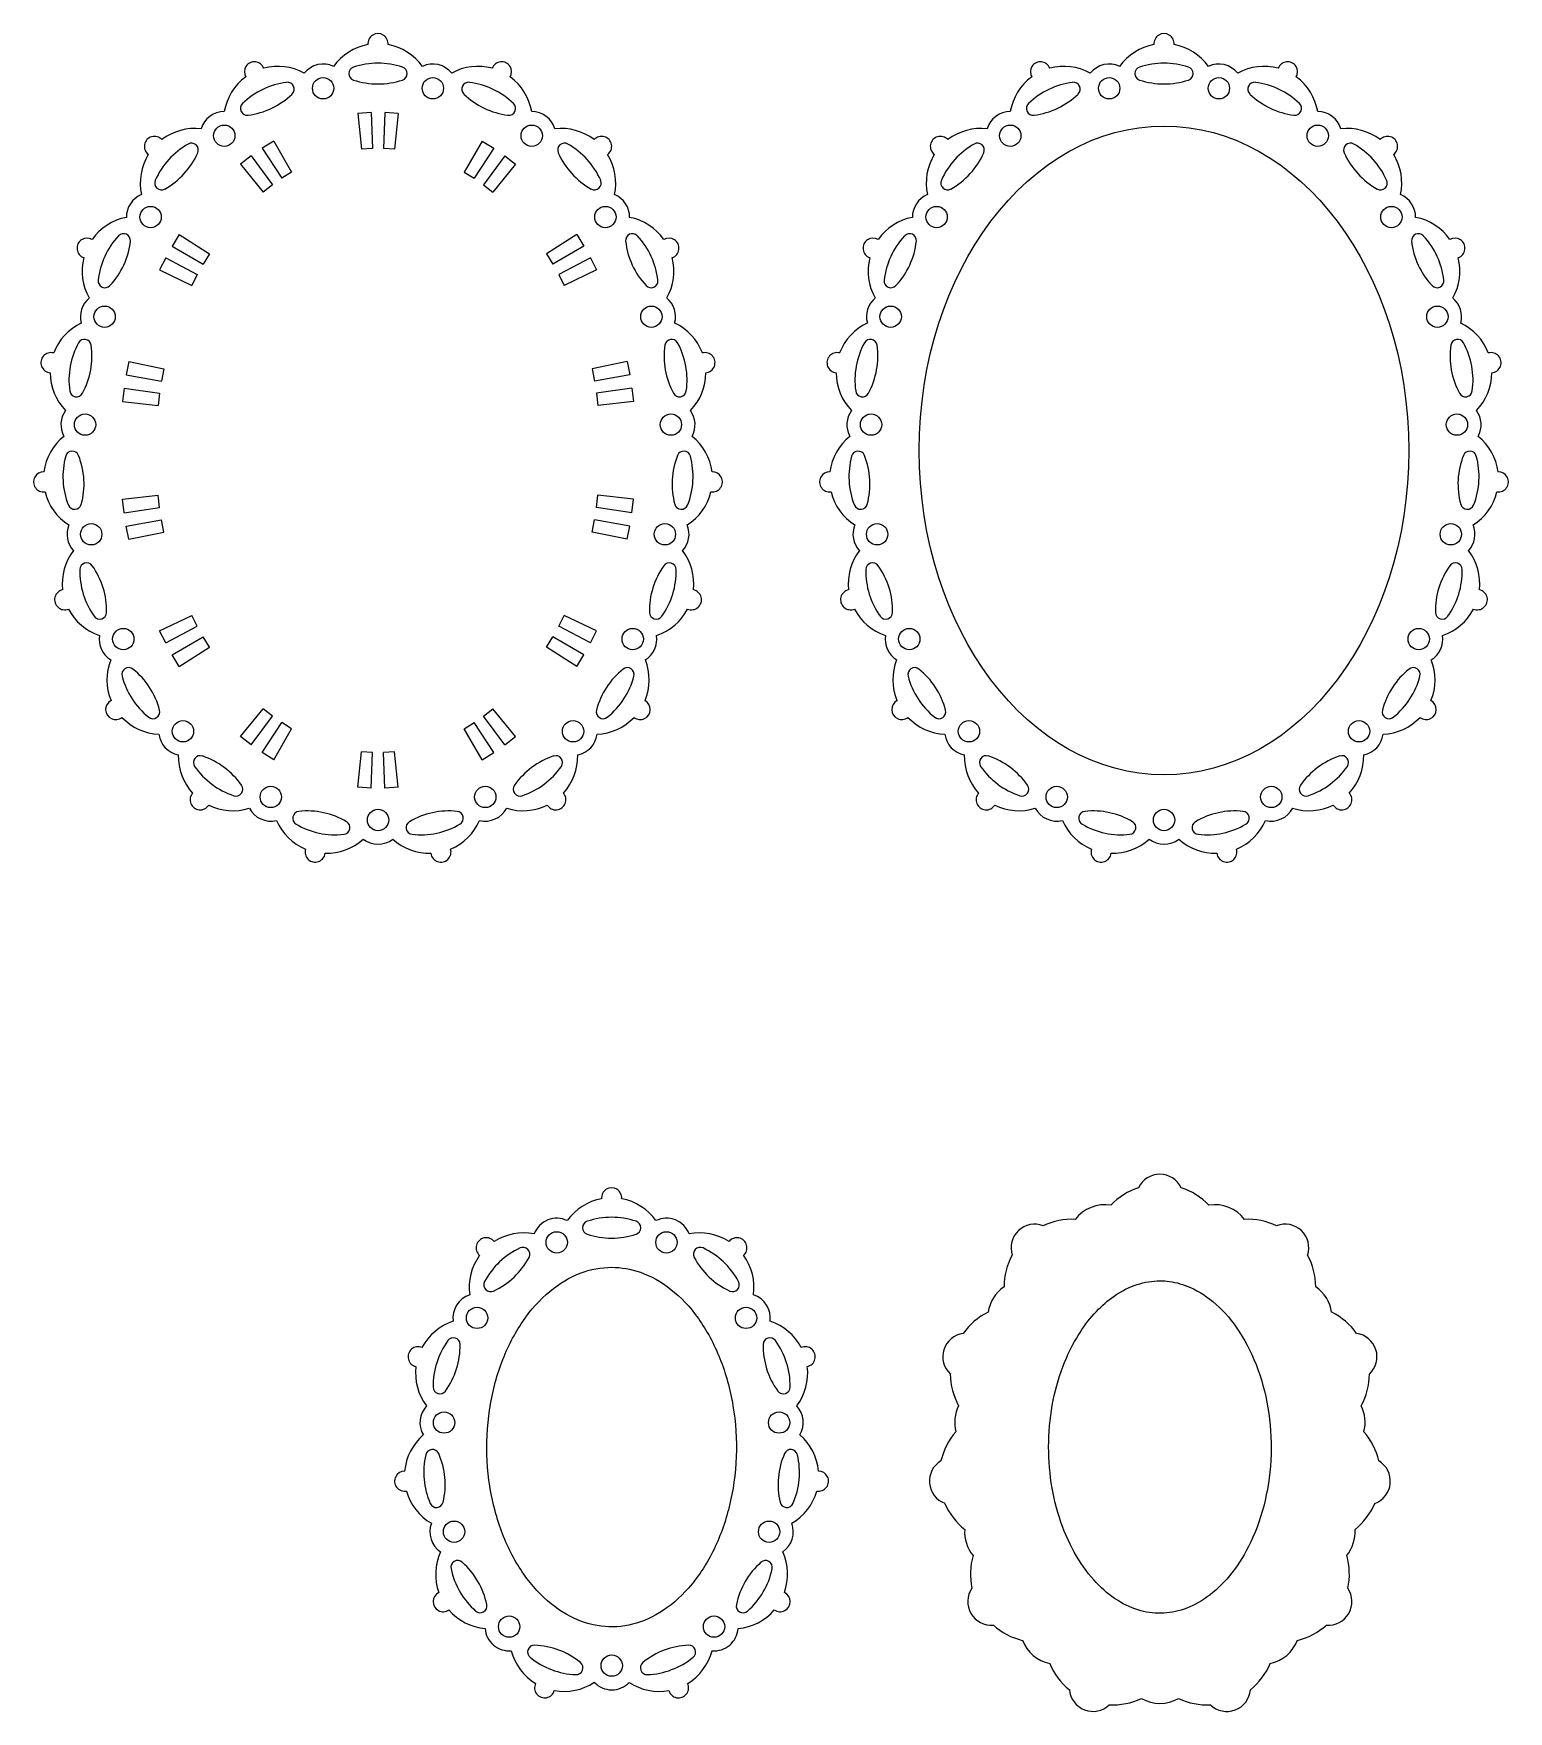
# Model space of a CAD drawing. Extents: x -317 to 155, y -390 to -139.
# Drawn here: x -317.5 to -99.1, y -389.5 to -141.2 of the extents above; entities that cross this region are included whole.
import ezdxf

# ---------------------------------------------------------------- set-up
doc = ezdxf.new("R2010")
doc.units = 0
doc.layers.get('0').update_dxf_attribs({"linetype": 'CONTINUOUS'})

msp = doc.modelspace()

# ---------------------------------------------------------------- linework, layer by layer
for p, q in [((-267.48, -152.89), (-269.48, -153.03)), ((-269.48, -153.03), (-268.94, -158.3)), ((-267.48, -152.89), (-267.3, -158.19)), ((-265.48, -152.89), (-265.66, -158.19)), ((-263.48, -153.03), (-265.48, -152.89)), ((-263.48, -153.03), (-264.02, -158.3)), ((-281.9, -157.11), (-283.61, -158.17)), ((-283.61, -158.17), (-280.71, -162.6)), ((-281.9, -157.11), (-279.26, -161.71)), ((-267.3, -158.19), (-268.94, -158.3)), ((-264.02, -158.3), (-265.66, -158.19)), ((-251.05, -157.11), (-253.7, -161.71)), ((-249.34, -158.17), (-252.24, -162.6)), ((-251.05, -157.11), (-249.34, -158.17)), ((-285.26, -159.31), (-286.84, -160.54)), ((-286.84, -160.54), (-283.48, -164.64)), ((-285.26, -159.31), (-282.12, -163.58)), ((-247.69, -159.31), (-250.84, -163.58)), ((-246.11, -160.54), (-249.48, -164.64)), ((-247.69, -159.31), (-246.11, -160.54)), ((-282.12, -163.58), (-283.48, -164.64)), ((-279.26, -161.71), (-280.71, -162.6)), ((-253.7, -161.71), (-252.24, -162.6)), ((-250.84, -163.58), (-249.48, -164.64)), ((-295.91, -170.93), (-296.94, -172.65)), ((-295.91, -170.93), (-291.43, -173.77)), ((-237.05, -170.93), (-241.52, -173.77)), ((-237.05, -170.93), (-236.01, -172.65)), ((-296.94, -172.65), (-292.36, -175.3)), ((-291.43, -173.77), (-292.36, -175.3)), ((-241.52, -173.77), (-240.59, -175.3)), ((-236.01, -172.65), (-240.59, -175.3)), ((-297.91, -174.39), (-298.81, -176.18)), ((-298.81, -176.18), (-294.04, -178.48)), ((-297.91, -174.39), (-293.23, -176.87)), ((-235.04, -174.39), (-239.72, -176.87)), ((-234.14, -176.18), (-238.91, -178.48)), ((-235.04, -174.39), (-234.14, -176.18)), ((-293.23, -176.87), (-294.04, -178.48)), ((-239.72, -176.87), (-238.91, -178.48)), ((-303.37, -189.74), (-303.74, -191.7)), ((-303.37, -189.74), (-298.18, -190.81)), ((-298.18, -190.81), (-298.52, -192.61)), ((-229.59, -189.74), (-234.78, -190.81)), ((-234.78, -190.81), (-234.43, -192.61)), ((-229.59, -189.74), (-229.21, -191.7)), ((-304.06, -193.68), (-304.31, -195.66)), ((-304.06, -193.68), (-298.81, -194.43)), ((-303.74, -191.7), (-298.52, -192.61)), ((-229.21, -191.7), (-234.43, -192.61)), ((-228.9, -193.68), (-234.14, -194.43)), ((-228.9, -193.68), (-228.64, -195.66)), ((-304.31, -195.66), (-299.04, -196.25)), ((-298.81, -194.43), (-299.04, -196.25)), ((-234.14, -194.43), (-233.91, -196.25)), ((-228.64, -195.66), (-233.91, -196.25)), ((-304.31, -210.11), (-299.04, -209.53)), ((-304.06, -212.1), (-304.31, -210.11)), ((-298.81, -211.35), (-299.04, -209.53)), ((-234.14, -211.35), (-233.91, -209.53)), ((-228.64, -210.11), (-233.91, -209.53)), ((-228.9, -212.1), (-228.64, -210.11)), ((-304.06, -212.1), (-298.81, -211.35)), ((-303.74, -214.07), (-298.52, -213.16)), ((-298.18, -214.96), (-298.52, -213.16)), ((-234.78, -214.96), (-234.43, -213.16)), ((-229.21, -214.07), (-234.43, -213.16)), ((-228.9, -212.1), (-234.14, -211.35)), ((-303.37, -216.04), (-303.74, -214.07)), ((-303.37, -216.04), (-298.18, -214.96)), ((-229.59, -216.04), (-234.78, -214.96)), ((-229.59, -216.04), (-229.21, -214.07)), ((-298.81, -229.59), (-294.04, -227.29)), ((-293.23, -228.9), (-294.04, -227.29)), ((-239.72, -228.9), (-238.91, -227.29)), ((-234.14, -229.59), (-238.91, -227.29)), ((-297.91, -231.38), (-298.81, -229.59)), ((-297.91, -231.38), (-293.23, -228.9)), ((-296.94, -233.13), (-292.36, -230.47)), ((-291.43, -232), (-292.36, -230.47)), ((-241.52, -232), (-240.59, -230.47)), ((-236.01, -233.13), (-240.59, -230.47)), ((-235.04, -231.38), (-239.72, -228.9)), ((-235.04, -231.38), (-234.14, -229.59)), ((-295.91, -234.84), (-296.94, -233.13)), ((-295.91, -234.84), (-291.43, -232)), ((-237.05, -234.84), (-241.52, -232)), ((-237.05, -234.84), (-236.01, -233.13)), ((-286.84, -245.23), (-283.48, -241.14)), ((-285.26, -246.46), (-282.12, -242.19)), ((-283.61, -247.61), (-280.71, -243.17)), ((-282.12, -242.19), (-283.48, -241.14)), ((-279.26, -244.07), (-280.71, -243.17)), ((-253.7, -244.07), (-252.24, -243.17)), ((-249.34, -247.61), (-252.24, -243.17)), ((-250.84, -242.19), (-249.48, -241.14)), ((-247.69, -246.46), (-250.84, -242.19)), ((-246.11, -245.23), (-249.48, -241.14)), ((-285.26, -246.46), (-286.84, -245.23)), ((-281.9, -248.66), (-279.26, -244.07)), ((-251.05, -248.66), (-253.7, -244.07)), ((-247.69, -246.46), (-246.11, -245.23)), ((-281.9, -248.66), (-283.61, -247.61)), ((-269.48, -252.74), (-268.94, -247.47)), ((-267.3, -247.58), (-268.94, -247.47)), ((-267.48, -252.88), (-267.3, -247.58)), ((-264.02, -247.47), (-265.66, -247.58)), ((-265.48, -252.88), (-265.66, -247.58)), ((-263.48, -252.74), (-264.02, -247.47)), ((-251.05, -248.66), (-249.34, -247.61)), ((-267.48, -252.88), (-269.48, -252.74)), ((-263.48, -252.74), (-265.48, -252.88))]:
    msp.add_line(p, q)
for centre in [(-274.6, -149.28), (-258.36, -149.28), (-158.23, -149.28), (-141.99, -149.28), (-289.24, -156.31), (-243.72, -156.31), (-172.87, -156.31), (-127.35, -156.31), (-300.15, -168.34), (-232.81, -168.34), (-183.78, -168.34), (-116.45, -168.34), (-306.95, -183.09), (-226.01, -183.09), (-190.58, -183.09), (-109.64, -183.09), (-309.84, -199.07), (-223.12, -199.07), (-193.48, -199.07), (-106.75, -199.07), (-308.94, -215.29), (-224.01, -215.29), (-192.58, -215.29), (-107.65, -215.29), (-304.19, -230.81), (-228.77, -230.81), (-187.82, -230.81), (-112.4, -230.81), (-295.35, -244.44), (-237.6, -244.44), (-178.99, -244.44), (-121.24, -244.44), (-282.35, -254.17), (-250.6, -254.17), (-165.99, -254.17), (-134.24, -254.17), (-266.47, -257.58), (-150.11, -257.58), (-240.01, -320.1), (-223.77, -320.1), (-251.81, -331.26), (-211.98, -331.26), (-256.69, -346.75), (-207.09, -346.75), (-255.22, -362.92), (-208.57, -362.92), (-247.06, -376.96), (-216.73, -376.96), (-231.87, -382.73)]:
    msp.add_circle(centre, 1.58)
for centre, radius, start, end in [((-266.48, -142.68), 1.49, 354.6948, 185.3052), ((-150.11, -142.68), 1.49, 354.6948, 185.3052), ((-266.48, -150.76), 8.08, 100.6104, 144.3839), ((-266.48, -150.76), 8.08, 35.6161, 79.3896), ((-150.11, -150.76), 8.08, 100.6104, 144.3839), ((-150.11, -150.76), 8.08, 35.6161, 79.3896), ((-284.77, -146.85), 1.49, 20.339, 210.9494), ((-281.28, -154.13), 8.08, 61.2603, 105.0338), ((-274.6, -149.28), 3.58, 64.2692, 141.3751), ((-269.78, -147.11), 1.01, 108.5436, 251.4564), ((-266.48, -157.03), 11.46, 71.5805, 108.4195), ((-263.18, -147.11), 1.01, 288.5436, 71.4564), ((-258.36, -149.28), 3.58, 38.6249, 115.7308), ((-251.68, -154.13), 8.08, 74.9662, 118.7397), ((-248.18, -146.85), 1.49, 329.0506, 159.661), ((-168.41, -146.85), 1.49, 20.339, 210.9494), ((-164.92, -154.13), 8.08, 61.2603, 105.0338), ((-158.23, -149.28), 3.58, 64.2692, 141.3751), ((-153.41, -147.11), 1.01, 108.5436, 251.4564), ((-150.11, -157.03), 11.46, 71.5805, 108.4195), ((-146.81, -147.11), 1.01, 288.5436, 71.4564), ((-141.99, -149.28), 3.58, 38.6249, 115.7308), ((-135.31, -154.13), 8.08, 74.9662, 118.7397), ((-131.82, -146.85), 1.49, 329.0506, 159.661), ((-281.28, -154.13), 8.08, 126.2546, 170.0282), ((-278.57, -159.78), 11.46, 97.2247, 134.0638), ((-279.88, -149.41), 1.01, 314.1879, 97.1006), ((-266.48, -137.19), 11.46, 251.5805, 288.4195), ((-253.07, -149.41), 1.01, 82.8994, 225.8121), ((-254.39, -159.78), 11.46, 45.9362, 82.7753), ((-251.68, -154.13), 8.08, 9.9718, 53.7454), ((-164.92, -154.13), 8.08, 126.2546, 170.0282), ((-162.2, -159.78), 11.46, 97.2247, 134.0638), ((-163.52, -149.41), 1.01, 314.1879, 97.1006), ((-150.11, -137.19), 11.46, 251.5805, 288.4195), ((-136.71, -149.41), 1.01, 82.8994, 225.8121), ((-138.02, -159.78), 11.46, 45.9362, 82.7753), ((-135.31, -154.13), 8.08, 9.9718, 53.7454), ((-287.15, -141.9), 11.46, 277.2247, 314.0638), ((-245.81, -141.9), 11.46, 225.9362, 262.7753), ((-170.79, -141.9), 11.46, 277.2247, 314.0638), ((-129.44, -141.9), 11.46, 225.9362, 262.7753), ((-289.24, -156.31), 3.58, 89.9134, 163.5358), ((-285.83, -152.27), 1.01, 134.1879, 277.1006), ((-247.12, -152.27), 1.01, 262.8994, 45.8121), ((-243.72, -156.31), 3.58, 16.4642, 90.0866), ((-172.87, -156.31), 3.58, 89.9134, 163.5358), ((-169.47, -152.27), 1.01, 134.1879, 277.1006), ((-130.76, -152.27), 1.01, 262.8994, 45.8121), ((-127.35, -156.31), 3.58, 16.4642, 90.0866), ((-299.58, -157.89), 1.49, 42.4998, 233.1102), ((-293.6, -163.32), 8.08, 83.4211, 127.1946), ((-239.36, -163.32), 8.08, 52.8054, 96.5789), ((-233.37, -157.89), 1.49, 306.8898, 137.5002), ((-183.22, -157.89), 1.49, 42.4998, 233.1102), ((-177.24, -163.32), 8.08, 83.4211, 127.1946), ((-122.99, -163.32), 8.08, 52.8054, 96.5789), ((-117.01, -157.89), 1.49, 306.8898, 137.5002), ((-288.96, -167.53), 11.46, 119.3855, 156.2245), ((-303.65, -154.21), 11.46, 299.3855, 336.2245), ((-294.09, -158.42), 1.01, 336.3486, 119.2614), ((-238.87, -158.42), 1.01, 60.7386, 203.6514), ((-229.31, -154.21), 11.46, 203.7755, 240.6145), ((-244, -167.53), 11.46, 23.7755, 60.6145), ((-172.59, -167.53), 11.46, 119.3855, 156.2245), ((-187.28, -154.21), 11.46, 299.3855, 336.2245), ((-177.72, -158.42), 1.01, 336.3486, 119.2614), ((-122.51, -158.42), 1.01, 60.7386, 203.6514), ((-112.94, -154.21), 11.46, 203.7755, 240.6145), ((-127.64, -167.53), 11.46, 23.7755, 60.6145), ((-293.6, -163.32), 8.08, 148.4154, 192.1889), ((-239.36, -163.32), 8.08, 347.8111, 31.5846), ((-177.24, -163.32), 8.08, 148.4154, 192.1889), ((-122.99, -163.32), 8.08, 347.8111, 31.5846), ((-298.52, -163.31), 1.01, 156.3486, 299.2614), ((-234.44, -163.31), 1.01, 240.7386, 23.6514), ((-182.15, -163.31), 1.01, 156.3486, 299.2614), ((-118.07, -163.31), 1.01, 240.7386, 23.6514), ((-300.15, -168.34), 3.58, 112.0742, 180.9732), ((-232.81, -168.34), 3.58, 359.0268, 67.9258), ((-183.78, -168.34), 3.58, 112.0742, 180.9732), ((-116.45, -168.34), 3.58, 359.0268, 67.9258), ((-302.21, -176.33), 8.08, 100.8584, 144.632), ((-230.75, -176.33), 8.08, 35.368, 79.1416), ((-185.84, -176.33), 8.08, 100.8584, 144.632), ((-114.38, -176.33), 8.08, 35.368, 79.1416), ((-296.52, -178.96), 11.46, 136.8228, 173.6619), ((-304.14, -171.81), 1.01, 353.786, 136.6987), ((-228.82, -171.81), 1.01, 43.3013, 186.214), ((-236.44, -178.96), 11.46, 6.3381, 43.1772), ((-180.15, -178.96), 11.46, 136.8228, 173.6619), ((-187.77, -171.81), 1.01, 353.786, 136.6987), ((-112.45, -171.81), 1.01, 43.3013, 186.214), ((-120.08, -178.96), 11.46, 6.3381, 43.1772), ((-309.54, -172.95), 1.49, 59.9372, 250.5476), ((-314.52, -170.65), 11.46, 316.8228, 353.6619), ((-218.43, -170.65), 11.46, 186.3381, 223.1772), ((-223.41, -172.95), 1.49, 289.4524, 120.0628), ((-193.18, -172.95), 1.49, 59.9372, 250.5476), ((-198.16, -170.65), 11.46, 316.8228, 353.6619), ((-102.07, -170.65), 11.46, 186.3381, 223.1772), ((-107.05, -172.95), 1.49, 289.4524, 120.0628), ((-302.21, -176.33), 8.08, 165.8528, 209.6263), ((-230.75, -176.33), 8.08, 330.3737, 14.1472), ((-185.84, -176.33), 8.08, 165.8528, 209.6263), ((-114.38, -176.33), 8.08, 330.3737, 14.1472), ((-306.9, -177.8), 1.01, 173.786, 316.6987), ((-226.05, -177.8), 1.01, 223.3013, 6.214), ((-190.54, -177.8), 1.01, 173.786, 316.6987), ((-109.69, -177.8), 1.01, 223.3013, 6.214), ((-306.95, -183.09), 3.58, 129.5115, 195.4702), ((-226.01, -183.09), 3.58, 344.5298, 50.4885), ((-190.58, -183.09), 3.58, 129.5115, 195.4702), ((-109.64, -183.09), 3.58, 344.5298, 50.4885), ((-306.94, -191.34), 8.08, 115.3554, 159.129), ((-226.01, -191.34), 8.08, 20.871, 64.6446), ((-190.58, -191.34), 8.08, 115.3554, 159.129), ((-109.65, -191.34), 8.08, 20.871, 64.6446), ((-314.89, -189.9), 1.49, 74.4342, 265.0446), ((-300.77, -192.46), 11.46, 151.3198, 188.1589), ((-309.94, -187.45), 1.01, 8.283, 151.1957), ((-320.29, -188.93), 11.46, 331.3198, 8.1589), ((-212.67, -188.93), 11.46, 171.8411, 208.6802), ((-223.01, -187.45), 1.01, 28.8043, 171.717), ((-232.18, -192.46), 11.46, 351.8411, 28.6802), ((-218.07, -189.9), 1.49, 274.9554, 105.5658), ((-198.52, -189.9), 1.49, 74.4342, 265.0446), ((-184.41, -192.46), 11.46, 151.3198, 188.1589), ((-193.58, -187.45), 1.01, 8.283, 151.1957), ((-203.93, -188.93), 11.46, 331.3198, 8.1589), ((-96.3, -188.93), 11.46, 171.8411, 208.6802), ((-106.65, -187.45), 1.01, 28.8043, 171.717), ((-115.82, -192.46), 11.46, 351.8411, 28.6802), ((-101.7, -189.9), 1.49, 274.9554, 105.5658), ((-306.94, -191.34), 8.08, 180.3498, 224.1233), ((-226.01, -191.34), 8.08, 315.8767, 359.6502), ((-190.58, -191.34), 8.08, 180.3498, 224.1233), ((-109.65, -191.34), 8.08, 315.8767, 359.6502), ((-311.12, -193.94), 1.01, 188.283, 331.1957), ((-221.84, -193.94), 1.01, 208.8043, 351.717), ((-194.76, -193.94), 1.01, 188.283, 331.1957), ((-105.47, -193.94), 1.01, 208.8043, 351.717), ((-309.84, -199.07), 3.58, 144.0086, 208.898), ((-223.12, -199.07), 3.58, 331.102, 35.9914), ((-193.48, -199.07), 3.58, 144.0086, 208.898), ((-106.75, -199.07), 3.58, 331.102, 35.9914), ((-307.92, -207.1), 8.08, 128.7833, 172.5568), ((-225.04, -207.1), 8.08, 7.4432, 51.2167), ((-191.55, -207.1), 8.08, 128.7833, 172.5568), ((-108.67, -207.1), 8.08, 7.4432, 51.2167), ((-311.74, -204), 1.01, 21.7108, 164.6236), ((-221.21, -204), 1.01, 15.3764, 158.2892), ((-195.38, -204), 1.01, 21.7108, 164.6236), ((-104.85, -204), 1.01, 15.3764, 158.2892), ((-315.98, -207.54), 1.49, 87.862, 278.4724), ((-301.66, -206.75), 11.46, 164.7477, 201.5867), ((-321.46, -207.85), 11.46, 344.7477, 21.5867), ((-211.49, -207.85), 11.46, 158.4133, 195.2523), ((-231.29, -206.75), 11.46, 338.4133, 15.2523), ((-216.97, -207.54), 1.49, 261.5276, 92.138), ((-199.62, -207.54), 1.49, 87.862, 278.4724), ((-185.3, -206.75), 11.46, 164.7477, 201.5867), ((-205.1, -207.85), 11.46, 344.7477, 21.5867), ((-95.13, -207.85), 11.46, 158.4133, 195.2523), ((-114.93, -206.75), 11.46, 338.4133, 15.2523), ((-100.61, -207.54), 1.49, 261.5276, 92.138), ((-307.92, -207.1), 8.08, 193.7776, 237.5511), ((-311.38, -210.59), 1.01, 201.7108, 344.6236), ((-221.58, -210.59), 1.01, 195.3764, 338.2892), ((-225.04, -207.1), 8.08, 302.4489, 346.2224), ((-191.55, -207.1), 8.08, 193.7776, 237.5511), ((-195.01, -210.59), 1.01, 201.7108, 344.6236), ((-105.21, -210.59), 1.01, 195.3764, 338.2892), ((-108.67, -207.1), 8.08, 302.4489, 346.2224), ((-308.94, -215.29), 3.58, 157.4364, 222.7593), ((-224.01, -215.29), 3.58, 317.2407, 22.5636), ((-192.58, -215.29), 3.58, 157.4364, 222.7593), ((-107.65, -215.29), 3.58, 317.2407, 22.5636), ((-305.15, -222.62), 8.08, 142.6445, 186.418), ((-227.8, -222.62), 8.08, 353.582, 37.3555), ((-188.79, -222.62), 8.08, 142.6445, 186.418), ((-111.44, -222.62), 8.08, 353.582, 37.3555), ((-299.16, -220.78), 11.46, 178.6089, 215.448), ((-309.61, -220.53), 1.01, 35.5721, 178.4848), ((-318.12, -226.59), 11.46, 358.6089, 35.448), ((-214.83, -226.59), 11.46, 144.552, 181.3911), ((-233.79, -220.78), 11.46, 324.552, 1.3911), ((-223.35, -220.53), 1.01, 1.5152, 144.4279), ((-193.25, -220.53), 1.01, 35.5721, 178.4848), ((-182.8, -220.78), 11.46, 178.6089, 215.448), ((-201.76, -226.59), 11.46, 358.6089, 35.448), ((-98.47, -226.59), 11.46, 144.552, 181.3911), ((-117.43, -220.78), 11.46, 324.552, 1.3911), ((-106.98, -220.53), 1.01, 1.5152, 144.4279), ((-312.87, -224.98), 1.49, 101.7232, 292.3336), ((-220.08, -224.98), 1.49, 247.6664, 78.2768), ((-196.51, -224.98), 1.49, 101.7232, 292.3336), ((-103.72, -224.98), 1.49, 247.6664, 78.2768), ((-305.15, -222.62), 8.08, 207.6388, 251.4124), ((-307.68, -226.84), 1.01, 215.5721, 358.4848), ((-225.28, -226.84), 1.01, 181.5152, 324.4279), ((-227.8, -222.62), 8.08, 288.5876, 332.3612), ((-188.79, -222.62), 8.08, 207.6388, 251.4124), ((-191.31, -226.84), 1.01, 215.5721, 358.4848), ((-108.92, -226.84), 1.01, 181.5152, 324.4279), ((-111.44, -222.62), 8.08, 288.5876, 332.3612), ((-304.19, -230.81), 3.58, 171.2976, 238.6955), ((-228.77, -230.81), 3.58, 301.3045, 8.7024), ((-187.82, -230.81), 3.58, 171.2976, 238.6955), ((-112.4, -230.81), 3.58, 301.3045, 8.7024), ((-298.53, -236.82), 8.08, 158.5808, 202.3543), ((-303.39, -236.04), 1.01, 51.5083, 194.4211), ((-309.91, -244.2), 11.46, 14.5452, 51.3842), ((-223.04, -244.2), 11.46, 128.6158, 165.4548), ((-229.57, -236.04), 1.01, 345.579, 128.4917), ((-234.42, -236.82), 8.08, 337.6457, 21.4192), ((-182.17, -236.82), 8.08, 158.5808, 202.3543), ((-187.02, -236.04), 1.01, 51.5083, 194.4211), ((-193.55, -244.2), 11.46, 14.5452, 51.3842), ((-106.68, -244.2), 11.46, 128.6158, 165.4548), ((-113.2, -236.04), 1.01, 345.579, 128.4917), ((-118.06, -236.82), 8.08, 337.6457, 21.4192), ((-293.27, -233.41), 11.46, 194.5452, 231.3842), ((-239.68, -233.41), 11.46, 308.6158, 345.4548), ((-176.91, -233.41), 11.46, 194.5452, 231.3842), ((-123.32, -233.41), 11.46, 308.6158, 345.4548), ((-305.31, -241.22), 1.49, 117.6595, 308.2699), ((-227.65, -241.22), 1.49, 231.7301, 62.3405), ((-188.94, -241.22), 1.49, 117.6595, 308.2699), ((-111.29, -241.22), 1.49, 231.7301, 62.3405), ((-298.53, -236.82), 8.08, 223.5751, 267.3486), ((-299.8, -241.58), 1.01, 231.5083, 14.421), ((-233.16, -241.58), 1.01, 165.5789, 308.4917), ((-234.42, -236.82), 8.08, 272.6514, 316.4249), ((-182.17, -236.82), 8.08, 223.5751, 267.3486), ((-183.43, -241.58), 1.01, 231.5083, 14.421), ((-116.8, -241.58), 1.01, 165.5789, 308.4917), ((-118.06, -236.82), 8.08, 272.6514, 316.4249), ((-295.35, -244.44), 3.58, 187.2339, 258.9053), ((-237.6, -244.44), 3.58, 281.0947, 352.7661), ((-178.99, -244.44), 3.58, 187.2339, 258.9053), ((-121.24, -244.44), 3.58, 281.0947, 352.7661), ((-287.97, -248.13), 8.08, 178.7905, 222.564), ((-292.79, -249.07), 1.01, 71.7181, 214.6308), ((-296.1, -258.98), 11.46, 34.7549, 71.594), ((-236.86, -258.98), 11.46, 108.406, 145.2451), ((-240.16, -249.07), 1.01, 325.3692, 108.2819), ((-244.99, -248.13), 8.08, 317.436, 1.2095), ((-171.6, -248.13), 8.08, 178.7905, 222.564), ((-176.43, -249.07), 1.01, 71.7181, 214.6308), ((-179.73, -258.98), 11.46, 34.7549, 71.594), ((-120.5, -258.98), 11.46, 108.406, 145.2451), ((-123.8, -249.07), 1.01, 325.3692, 108.2819), ((-128.63, -248.13), 8.08, 317.436, 1.2095), ((-284.21, -243.11), 11.46, 214.7549, 251.594), ((-248.75, -243.11), 11.46, 288.406, 325.2451), ((-167.85, -243.11), 11.46, 214.7549, 251.594), ((-132.38, -243.11), 11.46, 288.406, 325.2451), ((-287.51, -253.02), 1.01, 251.7181, 34.6308), ((-245.44, -253.02), 1.01, 145.3692, 288.2819), ((-171.15, -253.02), 1.01, 251.7181, 34.6308), ((-129.08, -253.02), 1.01, 145.3692, 288.2819), ((-292.81, -254.59), 1.49, 137.8692, 328.4796), ((-287.97, -248.13), 8.08, 243.7848, 287.5584), ((-244.99, -248.13), 8.08, 252.4416, 296.2152), ((-240.15, -254.59), 1.49, 211.5204, 42.1308), ((-176.44, -254.59), 1.49, 137.8692, 328.4796), ((-171.6, -248.13), 8.08, 243.7848, 287.5584), ((-128.63, -248.13), 8.08, 252.4416, 296.2152), ((-123.79, -254.59), 1.49, 211.5204, 42.1308), ((-282.35, -254.17), 3.58, 207.4436, 283.6296), ((-274.1, -254.43), 8.08, 203.5148, 247.2884), ((-278.09, -257.31), 1.01, 96.4424, 239.3551), ((-272.79, -248.31), 11.46, 239.4792, 276.3183), ((-276.94, -267.7), 11.46, 59.4792, 96.3183), ((-271.64, -258.69), 1.01, 276.4424, 59.3551), ((-261.32, -258.69), 1.01, 120.6449, 263.5576), ((-256.01, -267.7), 11.46, 83.6817, 120.5208), ((-260.17, -248.31), 11.46, 263.6817, 300.5208), ((-258.85, -254.43), 8.08, 292.7116, 336.4852), ((-254.86, -257.31), 1.01, 300.6449, 83.5576), ((-250.6, -254.17), 3.58, 256.3704, 332.5564), ((-165.99, -254.17), 3.58, 207.4436, 283.6296), ((-157.74, -254.43), 8.08, 203.5148, 247.2884), ((-161.73, -257.31), 1.01, 96.4424, 239.3551), ((-156.42, -248.31), 11.46, 239.4792, 276.3183), ((-160.58, -267.7), 11.46, 59.4792, 96.3183), ((-155.28, -258.69), 1.01, 276.4424, 59.3551), ((-144.95, -258.69), 1.01, 120.6449, 263.5576), ((-139.65, -267.7), 11.46, 83.6817, 120.5208), ((-143.8, -248.31), 11.46, 263.6817, 300.5208), ((-142.49, -254.43), 8.08, 292.7116, 336.4852), ((-138.5, -257.31), 1.01, 300.6449, 83.5576), ((-134.24, -254.17), 3.58, 256.3704, 332.5564), ((-274.1, -254.43), 8.08, 268.5092, 312.2827), ((-266.47, -257.58), 3.58, 232.1679, 307.6904), ((-258.85, -254.43), 8.08, 227.7745, 271.4908), ((-157.74, -254.43), 8.08, 268.5092, 312.2827), ((-150.11, -257.58), 3.58, 232.1679, 307.6904), ((-142.49, -254.43), 8.08, 227.7745, 271.4908), ((-275.79, -262.33), 1.49, 162.5936, 353.204), ((-257.16, -262.33), 1.49, 186.796, 17.4064), ((-159.43, -262.33), 1.49, 162.5936, 353.204), ((-140.8, -262.33), 1.49, 186.796, 17.4064), ((-150.72, -313.5), 3.49, 25.2856, 154.7144), ((-231.89, -313.5), 1.49, 354.6948, 185.3052), ((-150.72, -321.57), 10.08, 108.2704, 136.0657), ((-150.72, -321.57), 10.08, 43.9317, 71.7296), ((-231.89, -321.57), 8.08, 100.6104, 144.3839), ((-231.89, -321.57), 8.08, 35.6191, 79.3896), ((-158.84, -320.1), 5.58, 81.0912, 142.3368), ((-142.6, -320.1), 5.58, 37.6597, 98.8981), ((-240.01, -320.1), 3.58, 64.2692, 159.1588), ((-235.19, -317.92), 1.01, 108.5436, 251.4564), ((-231.89, -327.84), 11.46, 71.5805, 108.4195), ((-228.59, -317.92), 1.01, 288.5436, 71.4564), ((-223.77, -320.1), 3.58, 20.8412, 115.7181), ((-169.27, -320.89), 3.49, 68.7136, 198.1424), ((-163.72, -326.75), 10.08, 87.3623, 115.1576), ((-137.72, -326.75), 10.08, 64.8389, 92.6342), ((-132.17, -320.89), 3.49, 341.8541, 111.2829), ((-250.45, -320.89), 1.49, 38.1228, 228.7332), ((-244.9, -326.75), 8.08, 79.0441, 122.8176), ((-231.89, -308.01), 11.46, 251.5805, 288.4195), ((-218.89, -326.75), 8.08, 57.1824, 100.9559), ((-213.34, -320.89), 1.49, 311.2668, 141.8772), ((-244.9, -326.75), 8.08, 144.0384, 187.812), ((-240.59, -331.3), 11.46, 115.0085, 151.8475), ((-254.22, -316.9), 11.46, 295.0085, 331.8475), ((-245.01, -321.83), 1.01, 331.9717, 114.8844), ((-218.78, -321.83), 1.01, 65.1156, 208.0283), ((-209.57, -316.9), 11.46, 208.1525, 244.9915), ((-223.2, -331.3), 11.46, 28.1525, 64.9915), ((-218.89, -326.75), 8.08, 352.188, 35.9616), ((-163.72, -326.75), 10.08, 151.6984, 179.4937), ((-137.72, -326.75), 10.08, 0.5028, 28.2982), ((-249.8, -326.37), 1.01, 151.9717, 294.8844), ((-213.99, -326.37), 1.01, 245.1156, 28.0283), ((-170.63, -331.26), 5.58, 124.5192, 171.4052), ((-130.81, -331.26), 5.58, 8.5913, 55.4773), ((-251.81, -331.26), 3.58, 107.6972, 188.2272), ((-211.98, -331.26), 3.58, 351.7728, 72.3028), ((-252.84, -339.45), 8.08, 108.1125, 151.886), ((-210.94, -339.45), 8.08, 28.114, 71.8875), ((-171.67, -339.45), 10.08, 116.4307, 144.226), ((-129.77, -339.45), 10.08, 35.7705, 63.5658), ((-246.86, -341.34), 11.46, 144.0769, 180.9159), ((-265.78, -335.37), 11.46, 324.0769, 0.9159), ((-255.33, -335.21), 1.01, 1.04, 143.9528), ((-208.46, -335.21), 1.01, 36.0472, 178.96), ((-198.01, -335.37), 11.46, 179.0841, 215.9231), ((-216.92, -341.34), 11.46, 359.0841, 35.9231), ((-179.37, -337.02), 3.49, 97.782, 227.2108), ((-122.07, -337.02), 3.49, 312.7857, 82.2145), ((-260.54, -337.02), 1.49, 67.1912, 257.8016), ((-203.24, -337.02), 1.49, 282.1984, 112.8088), ((-252.84, -339.45), 8.08, 173.1068, 216.8803), ((-210.94, -339.45), 8.08, 323.1197, 6.8932), ((-171.67, -339.45), 10.08, 180.7668, 208.5621), ((-129.77, -339.45), 10.08, 331.4344, 359.2298), ((-257.31, -341.5), 1.01, 181.04, 323.9528), ((-206.47, -341.5), 1.01, 216.0472, 358.96), ((-256.69, -346.75), 3.58, 136.7656, 210.9277), ((-207.09, -346.75), 3.58, 329.0723, 43.2344), ((-175.52, -346.75), 5.58, 153.5876, 194.1057), ((-125.92, -346.75), 5.58, 345.8909, 26.409), ((-254.49, -354.7), 8.08, 130.8129, 174.5865), ((-209.3, -354.7), 8.08, 5.4135, 49.1871), ((-173.31, -354.7), 10.08, 139.1312, 166.9265), ((-128.13, -354.7), 10.08, 13.0701, 40.8654), ((-248.24, -354.14), 11.46, 166.7773, 203.6164), ((-258.42, -351.75), 1.01, 23.7405, 166.6532), ((-267.99, -355.93), 11.46, 346.7773, 23.6164), ((-195.79, -355.93), 11.46, 156.3836, 193.2227), ((-205.37, -351.75), 1.01, 13.3468, 156.2595), ((-215.54, -354.14), 11.46, 336.3836, 13.2227), ((-181.36, -355.43), 3.49, 120.4825, 249.9113), ((-120.09, -355.44), 3.49, 290.0853, 59.5141), ((-262.53, -355.43), 1.49, 89.8917, 280.5021), ((-201.26, -355.43), 1.49, 259.4979, 90.1083), ((-254.49, -354.7), 8.08, 195.8073, 239.5808), ((-209.3, -354.7), 8.08, 300.4192, 344.1927), ((-257.82, -358.32), 1.01, 203.7405, 346.6532), ((-205.96, -358.32), 1.01, 193.3468, 336.2595), ((-173.31, -354.7), 10.08, 203.4672, 231.2625), ((-128.13, -354.7), 10.08, 308.734, 336.5293), ((-255.22, -362.92), 3.58, 159.466, 235.906), ((-208.57, -362.92), 3.58, 304.094, 20.534), ((-174.05, -362.92), 5.58, 176.288, 219.0839), ((-127.4, -362.93), 5.58, 320.9126, 3.7085), ((-249.86, -369.2), 8.08, 155.7912, 199.5647), ((-254.68, -368.18), 1.01, 48.7188, 191.6315), ((-261.59, -376.02), 11.46, 11.7556, 48.5947), ((-202.2, -376.02), 11.46, 131.4053, 168.2444), ((-209.11, -368.18), 1.01, 348.3685, 131.2812), ((-213.92, -369.2), 8.08, 340.4353, 24.2088), ((-168.69, -369.2), 10.08, 164.1094, 191.9048), ((-132.75, -369.2), 10.08, 348.0918, 15.8871), ((-244.44, -366.05), 11.46, 191.7556, 228.5947), ((-219.34, -366.05), 11.46, 311.4053, 348.2444), ((-256.84, -373.26), 1.49, 114.8699, 305.4803), ((-206.94, -373.26), 1.49, 234.5197, 65.1301), ((-175.67, -373.26), 3.49, 145.4607, 274.8895), ((-125.77, -373.26), 3.49, 265.107, 34.5358), ((-249.86, -369.2), 8.08, 220.7855, 264.5591), ((-251.36, -373.89), 1.01, 228.7188, 11.6315), ((-212.43, -373.89), 1.01, 168.3685, 311.2812), ((-213.92, -369.2), 8.08, 275.4409, 319.2145), ((-247.06, -376.96), 3.58, 184.4443, 274.9504), ((-216.73, -376.96), 3.58, 265.0496, 355.5557), ((-168.69, -369.2), 10.08, 228.4455, 256.2408), ((-132.75, -369.2), 10.08, 283.7557, 311.551), ((-243.32, -380.71), 1.01, 87.7632, 230.676), ((-243.75, -391.15), 11.46, 50.8001, 87.6391), ((-220.03, -391.15), 11.46, 92.3609, 129.1999), ((-220.46, -380.71), 1.01, 309.324, 92.2368), ((-165.88, -376.96), 5.58, 201.2663, 258.1284), ((-135.56, -376.96), 5.58, 281.8681, 338.7302), ((-238.94, -378.47), 8.08, 194.8357, 238.6092), ((-236.72, -372.61), 11.46, 230.8001, 267.6391), ((-237.15, -383.05), 1.01, 267.7632, 50.676), ((-226.63, -383.05), 1.01, 129.324, 272.2368), ((-227.07, -372.61), 11.46, 272.3609, 309.1999), ((-224.84, -378.47), 8.08, 301.3908, 345.1643), ((-157.77, -378.47), 10.08, 203.1539, 230.9492), ((-143.67, -378.47), 10.08, 309.0473, 336.8426), ((-241.81, -386.01), 1.49, 153.9144, 344.5248), ((-238.94, -378.47), 8.08, 259.83, 303.6035), ((-231.87, -382.73), 3.58, 223.4888, 316.1629), ((-224.84, -378.47), 8.08, 236.599, 280.17), ((-221.98, -386.01), 1.49, 195.4752, 26.0856), ((-160.63, -386.01), 3.49, 184.5052, 313.934), ((-140.81, -386.02), 3.49, 226.0625, 355.4913), ((-157.77, -378.47), 10.08, 267.49, 295.2853), ((-150.7, -382.73), 5.58, 240.3108, 299.4591), ((-143.67, -378.47), 10.08, 244.8567, 272.5066)]:
    msp.add_arc(centre, radius, start, end)
msp.add_ellipse((-150.11, -202.89), major_axis=(0, 48.01), ratio=0.754686)
for points, knots in [([(-231.89, -323.78), (-233.45, -323.78), (-235.01, -324.07), (-238.09, -325.25), (-239.61, -326.14), (-242.49, -328.54), (-243.85, -330.05), (-246.26, -333.58), (-247.31, -335.61), (-248.98, -340.03), (-249.59, -342.43), (-250.33, -347.37), (-250.45, -349.92), (-250.17, -354.96), (-249.78, -357.45), (-248.52, -362.16), (-247.66, -364.38), (-245.56, -368.36), (-244.32, -370.12), (-241.62, -373.06), (-240.15, -374.24), (-237.13, -375.97), (-235.58, -376.54), (-232.48, -377.07), (-230.92, -377.05), (-227.81, -376.41), (-226.26, -375.8), (-223.26, -373.96), (-221.81, -372.73), (-219.14, -369.69), (-217.93, -367.88), (-215.9, -363.83), (-215.07, -361.58), (-213.89, -356.83), (-213.54, -354.32), (-213.35, -349.27), (-213.52, -346.73), (-214.33, -341.81), (-214.99, -339.45), (-216.73, -335.09), (-217.81, -333.1), (-220.27, -329.65), (-221.65, -328.19), (-224.56, -325.9), (-226.09, -325.05), (-229.04, -324.02), (-230.47, -323.78), (-231.89, -323.78)], [0, 0, 0, 0, 0.274193, 0.274193, 0.548386, 0.548386, 0.822579, 0.822579, 1.096771, 1.096771, 1.370964, 1.370964, 1.645157, 1.645157, 1.91935, 1.91935, 2.193543, 2.193543, 2.467736, 2.467736, 2.741928, 2.741928, 3.016121, 3.016121, 3.290314, 3.290314, 3.564507, 3.564507, 3.8387, 3.8387, 4.112893, 4.112893, 4.387085, 4.387085, 4.661278, 4.661278, 4.935471, 4.935471, 5.209664, 5.209664, 5.483857, 5.483857, 5.75805, 5.75805, 6.032242, 6.032242, 6.283185, 6.283185, 6.283185, 6.283185]), ([(-150.72, -325.78), (-151.84, -325.78), (-152.97, -325.96), (-155.23, -326.7), (-156.37, -327.26), (-158.4, -328.67), (-159.28, -329.43), (-160.98, -331.22), (-161.8, -332.26), (-163.29, -334.56), (-163.97, -335.84), (-165.31, -338.92), (-165.91, -340.78), (-166.79, -344.68), (-167.06, -346.72), (-167.25, -350.84), (-167.16, -352.91), (-166.64, -356.96), (-166.2, -358.93), (-165.01, -362.64), (-164.26, -364.37), (-162.53, -367.49), (-161.55, -368.87), (-159.52, -371.14), (-158.48, -372.05), (-156.28, -373.56), (-155.13, -374.11), (-152.84, -374.84), (-151.7, -375), (-149.43, -374.97), (-148.29, -374.77), (-146, -373.97), (-144.85, -373.38), (-142.58, -371.74), (-141.47, -370.7), (-139.4, -368.21), (-138.44, -366.75), (-136.68, -363.3), (-135.91, -361.26), (-134.79, -356.95), (-134.43, -354.66), (-134.18, -350.02), (-134.28, -347.68), (-134.92, -343.13), (-135.47, -340.93), (-136.94, -336.87), (-137.87, -335), (-139.97, -331.75), (-141.16, -330.37), (-143.63, -328.16), (-144.92, -327.33), (-147.24, -326.31), (-148.26, -326.02), (-149.77, -325.81), (-150.24, -325.78), (-150.72, -325.78)], [0, 0, 0, 0, 0.235482, 0.235482, 0.470965, 0.470965, 0.65968, 0.65968, 0.848396, 0.848396, 1.037112, 1.037112, 1.273358, 1.273358, 1.509604, 1.509604, 1.745851, 1.745851, 1.982097, 1.982097, 2.218343, 2.218343, 2.454589, 2.454589, 2.676117, 2.676117, 2.914283, 2.914283, 3.152449, 3.152449, 3.390615, 3.390615, 3.628781, 3.628781, 3.866947, 3.866947, 4.105113, 4.105113, 4.371375, 4.371375, 4.637638, 4.637638, 4.9039, 4.9039, 5.170162, 5.170162, 5.436424, 5.436424, 5.702687, 5.702687, 5.968949, 5.968949, 6.183054, 6.183054, 6.283185, 6.283185, 6.283185, 6.283185])]:
    msp.add_open_spline(points, degree=3, knots=knots)

doc.saveas('drawing.dxf')
